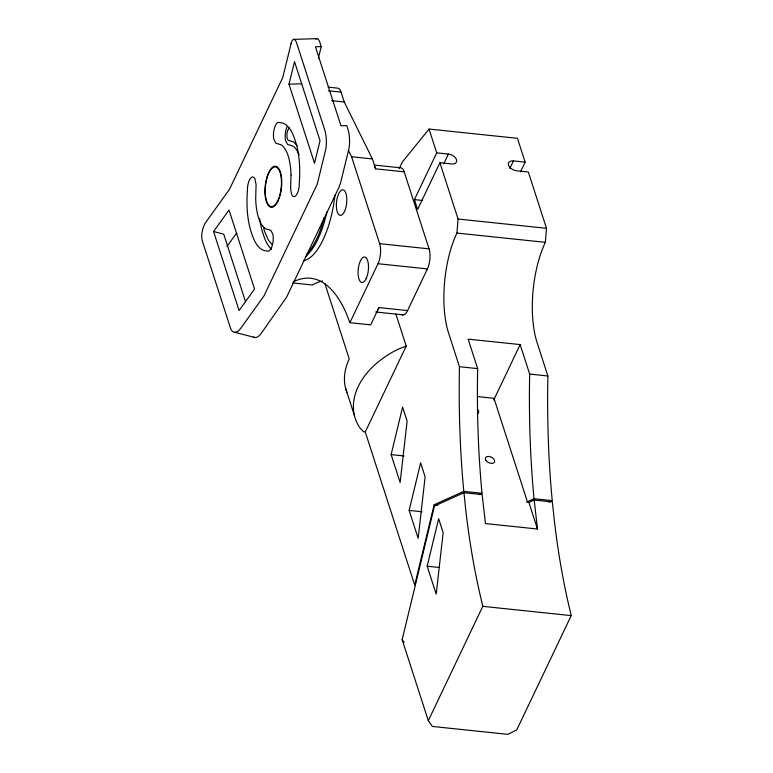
<?xml version="1.0" encoding="UTF-8"?>
<svg xmlns="http://www.w3.org/2000/svg" width="773" height="773" viewBox="0 0 773 773"><rect width="100%" height="100%" fill="white"/><g stroke="black" fill="none" stroke-linecap="round" stroke-linejoin="round"><path stroke-width="1.16" d="M395.853 314.012L406.212 346.091L365.271 431.991L414.724 585.103L434.146 504.769L463.8 491.367A502.537 198.98 -84 0 1 459.452 366.721L448.649 333.269A71.193 28.186 -84 0 1 456.92 233.06L458.08 219.03L439.895 162.736L451.596 163.963A7.121 4.358 25.5 0 0 456.505 159.702A7.121 4.358 25.5 0 0 448.408 154.078L436.706 152.851L429.034 129.052L517.446 138.319L525.128 162.127L520.471 171.915M548.927 502.131L552.222 500.633A502.537 198.98 -84 0 1 547.883 375.987L537.08 342.545A71.193 28.186 -84 0 1 545.351 242.336L546.501 228.306L528.317 172.002L516.615 170.775A7.121 4.358 25.5 0 1 508.518 165.161A7.121 4.358 25.5 0 1 513.427 160.9L525.128 162.127M391.119 454.601L402.607 407.11L407.11 421.053L400.134 482.507L391.119 454.601L404.124 455.964M409.149 510.412L420.628 462.911L425.131 476.864L418.164 538.308L409.149 510.412L422.155 511.774M402.153 639.696L434.455 506.025L463.945 492.701L482.149 494.604L485.434 523.563L537.457 529.012L534.201 500.063L552.366 501.967L554.299 520.268A502.537 198.98 -84 0 0 570.184 611.134L571.208 615.617L516.741 729.954L507.813 734.35L432.397 726.436L428.31 720.678L402.153 639.696L404.182 642.585M427.179 566.223L438.658 518.731L443.161 532.684L436.185 594.128L427.179 566.223L438.996 567.459M288.986 84.189L294.523 61.647L320.041 140.667L314.514 163.209L288.986 84.189L301.75 83.793M318.408 58.11L321.239 46.583L319.964 42.631A14.243 4.039 88.2 0 0 315.944 39.201M428.31 720.678L482.787 606.341L481.763 601.858A502.537 198.98 -84 0 1 465.877 510.992L463.945 492.701M399.197 168.591L402.298 162.079L429.034 129.052M374.287 165.064L400.511 167.809A14.243 5.633 -84 0 1 404.192 171.819L429.073 248.858A14.243 5.633 -84 0 1 427.421 268.907L407.555 310.582L378.944 307.577L370.711 324.863L349.908 322.679L378.007 263.719A14.243 5.633 -84 0 0 379.659 243.679L351.58 156.764L348.401 150.32M439.895 162.736L417.613 209.493L414.425 199.608L436.706 152.851M443.741 163.866L448.408 154.078M509.803 168.514L513.427 160.9M493.734 399.999L520.152 344.584L468.129 339.134L477.656 368.615A502.537 198.98 -84 0 0 482.004 493.271L478.845 494.701M213.561 231.523L229.021 210.014L254.549 289.034L239.079 310.533L213.561 231.523L223.726 234.161L245.553 301.731M226.876 246.577L236.712 232.895M526.655 502.064L534.017 498.73L552.222 500.633M477.511 396.578L493.976 398.308L527.592 502.324L528.896 502.45L534.201 500.063M406.212 346.091L397.989 349.261A78.363 53.646 -17.9 0 0 360.286 428.368L363.803 431.836L365.271 431.991M293.769 39.365L316.969 38.65M321.239 46.583L315.432 46.767L340.961 125.777L346.758 125.603L348.034 129.555A14.243 4.039 88.2 0 1 348.71 149.672L340.42 183.491L338.845 187.539L286.522 297.325L261.081 333.559A14.243 7.063 -75.4 0 1 253.399 337.086M328.129 87.146L337.376 88.112A14.243 5.633 -84 0 1 341.057 92.122L344.246 101.997L372.393 158.938L375.581 168.823L404.192 171.819M328.341 90.789L341.057 92.122M331.53 100.664L344.246 101.997M351.58 156.764L372.393 158.938M414.425 199.608L422.618 200.468M458.08 219.03L546.501 228.306M456.92 233.06L545.351 242.336M379.659 243.679L429.073 248.858M378.007 263.719L427.421 268.907M292.667 282.928L312.321 284.986A171.935 68.082 -84 0 1 322.515 280.976M375.784 312.002L403.197 314.872M459.452 366.711L477.656 368.615M520.152 344.584L529.669 374.074L547.873 375.978M463.8 491.367L482.004 493.271M434.146 504.769L437.692 505.136M482.787 606.341L571.208 615.617M234.828 332.293L255.177 337.579M297.257 145.788L293.759 141.971L288.967 140.531A6.406 2.541 -84 0 1 286.889 135.072A6.406 2.541 -84 0 1 289.344 128.018M272.483 244.751L268.675 240.596L264.463 231.204L263.39 226.499M349.908 322.679L346.449 313.77A171.935 68.082 -84 0 0 293.402 281.787M324.863 283.478L349.251 358.962A78.363 53.646 -17.9 0 0 346.893 392.394M345.502 387.94L354.44 415.594M528.896 502.45L537.457 529.012M374.586 166.61A14.243 5.633 -84 0 1 375.581 168.823M378.944 307.577A14.243 5.633 -84 0 1 377.582 309.876M407.555 310.582A14.243 5.633 -84 0 1 401.767 314.447M334.989 195.086A71.193 28.186 -84 0 1 303.441 260.907M326.911 211.87A71.193 28.186 -84 0 1 305.335 256.733M534.017 498.73A502.537 198.98 -84 0 1 529.669 374.074M477.443 409.217A4.986 3.053 25.5 0 1 477.299 413.758M324.225 217.542A71.193 28.186 -84 0 1 306.543 254.298M259.689 218.817A58.903 23.325 -84 0 0 262.472 231.852L263.835 236.065A58.903 23.325 -84 0 0 271.497 249.206M287.112 126.762A10.658 4.223 -84 0 0 286.252 128.985L285.933 130.27A8.001 3.169 -84 0 0 285.198 135.681A8.001 3.169 -84 0 0 285.624 140.676L287.546 144.445L292.986 146.078A43.443 17.199 -84 0 1 299.064 154.832M247.505 187.704L247.418 190.718A58.903 23.325 -84 0 0 250.771 230.625L252.133 234.837A58.903 23.325 -84 0 0 266.849 250.887L268.028 251.244A10.658 4.223 -84 0 0 272.154 245.804L272.463 244.519A8.001 3.169 -84 0 0 273.198 239.108A8.001 3.169 -84 0 0 272.782 234.113L270.85 230.344L265.419 228.711A43.443 17.199 -84 0 1 255.679 198.574L256.095 184.66L255.013 179.114A8.001 3.169 -84 0 0 253.167 177.104A8.001 3.169 -84 0 0 250.945 177.887L250.394 178.437A10.658 4.223 -84 0 0 247.505 187.704M291.015 174.988L290.6 188.902L291.682 194.448A8.001 3.169 -84 0 0 293.527 196.458A8.001 3.169 -84 0 0 295.75 195.666L296.31 195.115A10.658 4.223 -84 0 0 299.19 185.858L299.277 182.834A58.903 23.325 -84 0 0 295.933 142.937L294.571 138.725A58.903 23.325 -84 0 0 279.845 122.675L278.666 122.318A10.658 4.223 -84 0 0 274.55 127.758L274.231 129.043A8.001 3.169 -84 0 0 273.497 134.454A8.001 3.169 -84 0 0 273.922 139.449L275.845 143.218L281.285 144.851A43.443 17.199 -84 0 1 291.015 174.988M291.054 43.723L282.763 77.532L229.475 189.346L206.285 221.6A14.243 7.063 -75.4 0 0 202.439 241.253L230.518 328.167A14.243 7.063 -75.4 0 0 240.741 328.274L263.931 296.02L317.22 184.206L325.51 150.397A14.243 4.039 88.2 0 0 324.834 130.27L296.764 43.346A14.243 4.039 88.2 0 0 291.054 43.723M366.16 278.638A12.812 5.073 -84 0 0 365.629 257.38A12.812 5.073 -84 0 0 358.073 273.227A12.812 5.073 -84 0 0 366.16 278.638M344.468 211.473A12.812 5.073 -84 0 0 343.937 190.216A12.812 5.073 -84 0 0 336.381 206.062A12.812 5.073 -84 0 0 344.468 211.473M277.816 200.603A19.934 7.894 -84 0 0 276.985 167.538A19.934 7.894 -84 0 0 265.245 192.187A19.934 7.894 -84 0 0 277.816 200.603M485.898 460.35A4.986 3.053 25.5 0 0 494.015 462.698A4.986 3.053 25.5 0 0 490.111 456.698A4.986 3.053 25.5 0 0 485.898 460.35M277.971 201.106A20.649 8.174 -84 0 0 277.121 166.852A20.649 8.174 -84 0 0 264.955 192.38A20.649 8.174 -84 0 0 277.971 201.106"/></g></svg>
